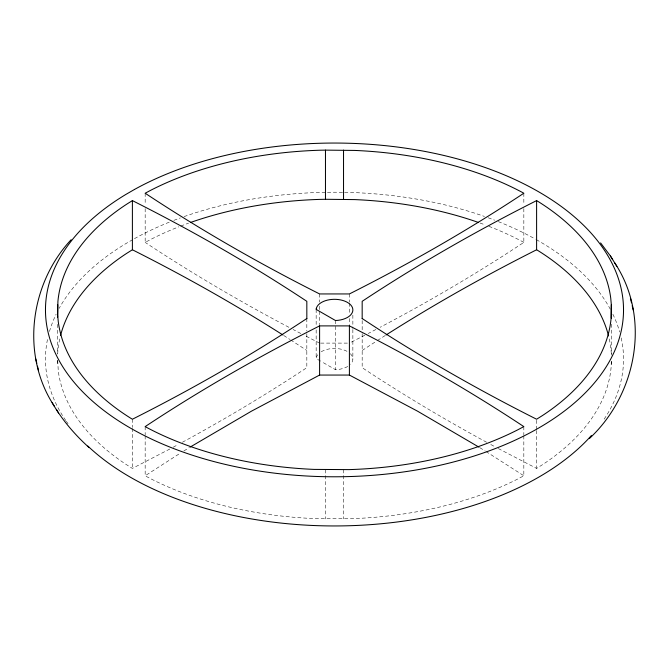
<?xml version="1.0" encoding="UTF-8"?>
<svg xmlns="http://www.w3.org/2000/svg" width="669" height="669" viewBox="0 0 669 669"><rect width="100%" height="100%" fill="white"/><g stroke="black" fill="none" stroke-linecap="round" stroke-linejoin="round"><path stroke-width="0.5" stroke-dasharray="3.35 2.51" d="M169.834 449.008L132.395 468.392L130.614 467.322A276.983 159.916 0 0 1 58.262 370.793L57.693 360.123M498.321 448.565L536.605 468.392L542.266 464.838A276.983 159.916 0 0 0 611.098 367.448L611.29 361.168M57.726 353.868L57.902 350.715A276.983 159.916 0 0 1 60.085 337.377M320.543 361.093L316.161 358.567L316.22 358.082A18.364 10.604 0 0 1 318.503 353.876M523.827 435.82L523.827 475.768L517.672 479.037A276.983 159.916 0 0 1 348.992 518.776L314.213 518.567A276.983 159.916 0 0 1 147.021 476.796L145.165 475.768L179.509 453.666M523.835 208.594L523.835 242.395C477.415 273.128 429.347 301.334 380.101 327.292M362.172 350.481L375.786 341.575M377.5 340.462L385.244 335.504M183.891 450.948L189.151 447.695M132.746 239.636L125.897 243.591A289.025 166.865 0 0 0 59.165 308.35M321.245 351.743L321.789 351.426A18.364 10.604 0 0 1 348.022 351.902M347.755 366.42L347.211 366.737A18.364 10.604 0 0 1 335.462 369.673L321.421 361.594M182.378 442.259C224.901 419.195 266.479 394.384 306.828 367.682L306.828 332.041M173.187 447.218L178.213 444.525M145.173 208.603L145.173 242.395L151.328 239.126A276.983 159.916 0 0 1 178.815 226.824M375.869 329.508L368.234 333.488M364.831 335.244L350.263 342.67M320.627 343.105L348.373 343.105M319.598 343.105L304.169 335.244M300.766 333.488L293.131 329.508M288.899 327.292C239.661 301.334 191.585 273.128 145.173 242.395M490.787 444.517L494.976 446.767M486.622 442.259C444.099 419.195 402.512 394.384 362.172 367.682L362.172 332.041M523.835 242.395L521.979 241.367A276.983 159.916 0 0 0 487.291 225.704M479.84 447.686L485.109 450.948M485.987 451.491L523.827 475.768M283.756 335.504L289.786 339.359M290.639 339.911L306.828 350.481M611.324 353.868L610.738 347.37A276.983 159.916 0 0 0 608.807 336.908M611.324 324.164L611.274 355.08M611.274 361.227L611.274 364.296M536.605 420.249L536.605 429.473M536.605 430.493L536.605 468.392M523.835 193.232L523.835 204.497M523.827 426.605L523.827 434.791M362.172 320.568L362.172 331.021M352.864 315.149L352.864 328.462M352.864 329.491L352.864 359.194M349.402 293.942L349.402 302.137M349.402 303.157L349.402 314.422M349.402 318.519L349.402 324.666M343.532 469.713L343.532 518.876M335.462 320.51L335.462 369.673M325.469 469.747L325.469 518.91M319.598 293.942L319.598 302.137M319.598 306.235L319.598 310.324M319.598 311.353L319.598 324.666M316.161 309.404L316.161 325.795M316.161 329.892L316.161 358.567M306.828 318.519L306.828 331.021M145.173 193.232L145.173 204.505M145.165 426.605L145.165 434.8M145.165 435.82L145.165 475.768M132.395 419.229L132.395 427.424M132.395 428.444L132.395 468.392M57.676 324.348L57.676 354.052M57.676 360.198L57.676 364.296M180.739 226.072A276.983 159.916 0 0 1 188.541 223.17M480.008 223.011A276.983 159.916 0 0 1 485.351 224.968M621.192 337.92A289.025 166.865 0 0 1 603.229 420.508M68.062 423.745A289.025 166.865 0 0 1 66.34 421.319M65.771 420.508A289.025 166.865 0 0 1 47.925 337.427M49.456 331.498A289.025 166.865 0 0 1 56.129 314.213M134.452 238.649A289.025 166.865 0 0 1 170.227 221.79M173.873 220.36A289.025 166.865 0 0 1 180.329 217.935M184.075 216.597A289.025 166.865 0 0 1 326.43 192.279M327.442 192.271A289.025 166.865 0 0 1 343.582 192.296M344.585 192.321A289.025 166.865 0 0 1 484.456 216.438M488.203 217.768A289.025 166.865 0 0 1 494.667 220.185M498.313 221.606A289.025 166.865 0 0 1 535.417 239.134M536.287 239.619A289.025 166.865 0 0 1 610.295 309.187M612.871 314.213A289.025 166.865 0 0 1 619.686 331.991M350.305 353.684A18.364 10.604 0 0 1 350.497 364.287"/><path stroke-width="1" d="M306.828 318.728L306.828 301.318C250.808 264.23 192.388 230.822 132.395 200.608L126.734 204.162A276.983 159.916 0 0 0 57.902 301.552L57.676 315.132L58.262 321.63A276.983 159.916 0 0 0 130.614 418.158L132.395 419.229C192.388 389.015 250.8 355.607 306.828 318.519M362.172 318.728L362.172 301.318C418.2 264.23 476.612 230.822 536.605 200.608L538.386 201.678A276.983 159.916 0 0 1 610.738 298.207L611.324 304.704L611.098 318.285A276.983 159.916 0 0 1 542.266 415.675L536.605 419.229C476.612 389.015 418.192 355.607 362.172 318.519M71.148 239.711C29.871 283.848 20.513 355.08 54.373 406.25M589.397 438.538C636.645 394.543 651.38 317.825 614.627 262.75M386.113 334.952C434.766 303.994 485.109 275.712 536.605 249.771L538.386 250.842A276.983 159.916 0 0 1 608.573 335.955M132.395 200.608L132.395 249.771L126.734 253.325A276.983 159.916 0 0 0 60.553 335.487M190.038 447.151L251.41 411.201L319.598 375.058L349.402 375.058L417.59 411.201L478.962 447.151M319.598 325.895C259.605 356.109 201.185 389.517 145.165 426.605L147.021 427.633A276.983 159.916 0 0 0 314.213 469.404L348.992 469.613A276.983 159.916 0 0 0 517.672 429.874L523.827 426.605C467.807 389.517 409.395 356.109 349.402 325.895L319.598 325.895L319.598 375.058M325.469 150.124L320.008 150.224A276.983 159.916 0 0 0 151.328 189.963L145.173 193.232C201.193 230.32 259.605 263.728 319.598 293.942L349.402 293.942C409.395 263.728 467.815 230.312 523.835 193.232L521.979 192.204A276.983 159.916 0 0 0 354.787 150.433L325.469 150.124L325.469 199.287L320.008 199.387A276.983 159.916 0 0 0 190.339 222.534M325.469 199.287L354.787 199.596A276.983 159.916 0 0 1 478.21 222.376M132.395 249.771C183.9 275.712 234.234 303.994 282.887 334.952M89.128 447.62C74.652 434.557 61.824 419.555 52.115 402.604M600.603 242.914L610.437 256.026L616.885 266.396M610.437 256.026L612.653 259.614M56.347 409.386L58.563 412.974M630.482 298.491L631.511 302.831M632.18 305.666L633.225 310.04M35.775 358.96L36.82 363.334M37.489 366.169L38.518 370.509M611.324 304.704L611.274 318.201M536.605 200.608L536.605 249.771M349.402 325.895L349.402 375.058M343.532 150.09L343.532 199.253M57.726 304.704L57.676 317.181M591.404 435.527A289.025 166.865 0 0 1 344.92 525.842A289.025 166.865 0 0 1 87.806 446.022M316.22 308.919L316.161 309.404L335.462 320.51A18.364 10.604 0 0 0 347.211 317.574L347.755 317.257A18.364 10.604 0 0 0 346.927 302.112L346.35 301.819A18.364 10.604 0 0 0 321.789 302.263L321.245 302.58A18.364 10.604 0 0 0 316.22 308.919M134.452 189.478L125.897 194.42A289.025 166.865 0 0 0 261.646 471.394A289.025 166.865 0 0 0 614.192 267.859A289.025 166.865 0 0 0 134.452 189.478"/></g></svg>
